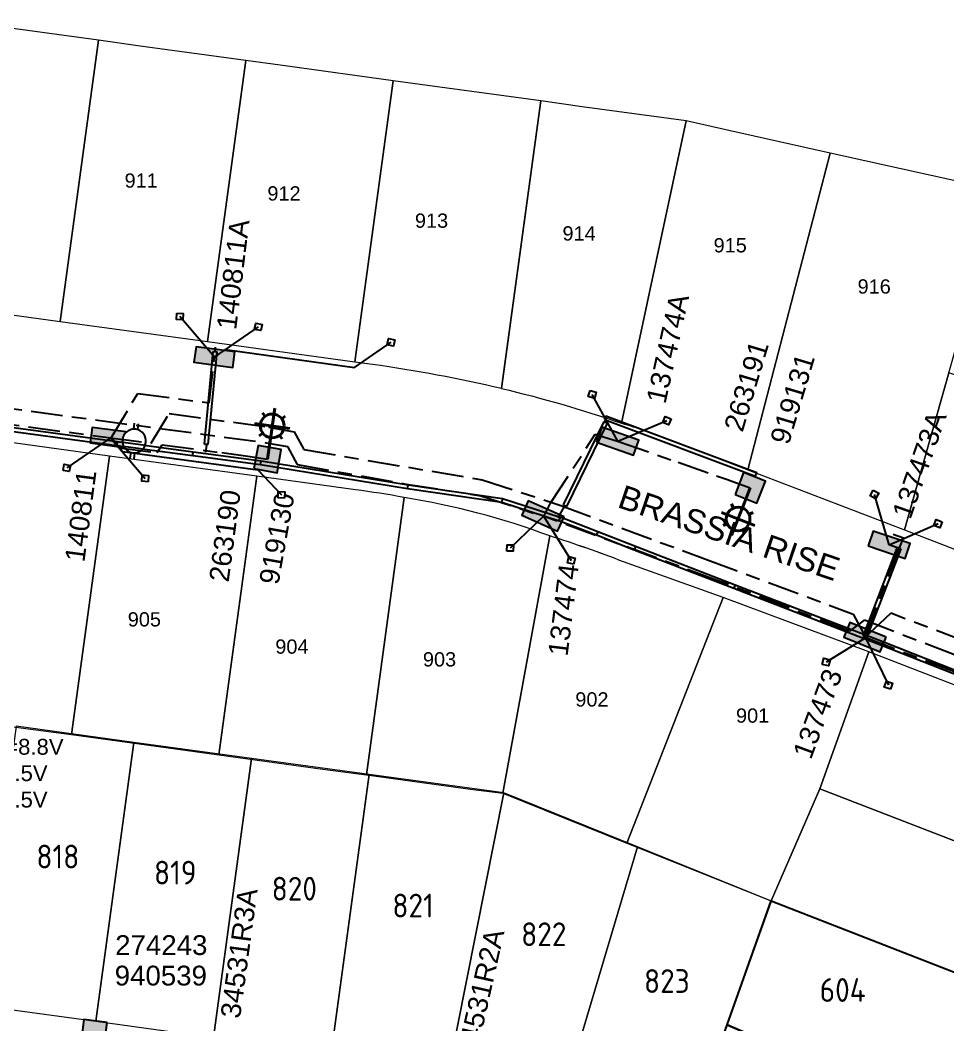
# Model space of a CAD drawing. Header units: metres. Extents: x 281839 to 283900, y 6133059 to 6135046.
# Drawn here: x 282150.3 to 282267.5, y 6134510.9 to 6134637.8 of the extents above; entities that cross this region are included whole.
import ezdxf
from ezdxf.enums import TextEntityAlignment as Align

# ---------------------------------------------------------------- set-up
doc = ezdxf.new("R2010")
doc.units = ezdxf.units.M
doc.linetypes.add('Cable Exist UG', pattern=[8.2, 4, -1.2, 1.8, -1.2])
for name, color, linetype in [('_User Stage 6 Site Plan', 7, 'Continuous'), ('_User Stage 8 Columns', 7, 'Continuous'), ('_User Stage 8 Lanterns', 7, 'Continuous'), ('_User Stage 8 Lots', 7, 'Continuous'), ('_User Stage 8 Pillars', 7, 'Continuous'), ('Duct_SP_EXT', 7, 'Continuous'), ('Equip_LV_EXT', 7, 'Continuous'), ('Equip_SP_SL_EXT', 7, 'Continuous'), ('Mains_LV_EXT', 7, 'Continuous'), ('Mains_LV_SL_EXT', 7, 'Continuous'), ('Notes_LV_MISC', 7, 'Continuous'), ('Notes_SP_MISC', 7, 'Continuous'), ('Services_SP_EXT', 7, 'Continuous'), ('SupportsUG_SP_LV_EXT', 7, 'Continuous'), ('SupportsUG_SP_LV_SL_EXT', 7, 'Continuous'), ('Trench_SP_EXT', 7, 'Continuous')]:
    doc.layers.add(name, color=color, linetype=linetype)
doc.layers.add('Cadastre Developer_SP_EXT', color=9, linetype='Continuous', lineweight=5)
doc.layers.add('Cadastre Land Parcels_SP_EXT', color=9, linetype='Continuous', lineweight=5)
doc.styles.add('COLUMN_LABEL', font='arial.ttf')
doc.styles.add('iecARIAL', font='arial.ttf', dxfattribs={"height": 2})
doc.styles.add('LotNum', font='isocp.shx', dxfattribs={"height": 1.8})
doc.styles.add('POLE_LABEL', font='arial.ttf')
doc.styles.get("Standard").update_dxf_attribs({"font": 'arial.ttf'})
doc.linetypes.add('Cable New UG', pattern='A,7,-0.25,["x",Standard,S=2,R=0,X=0.2,Y=-0.8],-2.1', length=9.35)

# ---------------------------------------------------------------- blocks, each defined once
blk = doc.blocks.new('COLUMN_EXT')
blk.add_hatch(color=256).paths.add_polyline_path([(-1.49, 1.48), (-1.49, -1.49), (1.48, -1.49), (1.48, 1.48)])
blk.add_lwpolyline([(-1.49, -1.49), (1.48, -1.49), (1.48, 1.48), (-1.49, 1.48)], close=True)
for tag, height, style, flags, p in [('ASSET_NUM', 2.5, 'COLUMN_LABEL', 8, (2, 2)), ('STRUCTURE_PLANT_NUMBER', 0.2, 'POLE_LABEL', 9, (1.81, 0.03)), ('STREET_CODE', 0.2, 'COLUMN_LABEL', 9, (1.81, -0.2))]:
    blk.add_attdef(tag, text='', height=height, dxfattribs=dict(style=style, flags=flags)).set_placement(p, align=Align.MIDDLE_LEFT)
at = {"flags": 9}
for tag, p in [('COLUMN_TYPE', (1.81, -0.4)), ('OWNED_BY', (1.81, -0.6)), ('STATE', (1.81, -0.8)), ('USAGE', (1.81, -1)), ('LEGEND', (1.81, -1.2)), ('STREETNAME', (1.81, -1.6)), ('SUBURB', (1.81, -1.8)), ('LOCATION', (1.81, -1.4)), ('NOTES', (1.81, -2))]:
    blk.add_attdef(tag, text='', height=0.2, dxfattribs=at).set_placement(p, align=Align.MIDDLE_LEFT)
at = {"flags": 1}
blk.add_attdef('Z', (1.81, -2.35), '', height=0.2, dxfattribs=at)
blk = doc.blocks.new('PILLAR_EXT')
blk.add_hatch(color=256).paths.add_polyline_path([(-2.475, 0.99), (-2.475, -0.99), (2.475, -0.99), (2.475, 0.99)])
blk.add_lwpolyline([(-2.475, -0.99), (2.475, -0.99), (2.475, 0.99), (-2.475, 0.99)], close=True)
at = {"style": 'iecARIAL', "flags": 8}
blk.add_attdef('ASSET_NUM', (1.5, 3.5), '', height=2.5, dxfattribs=at)
for tag, p, flags in [('OWNED_BY', (0, -0.2), 9), ('STATE', (0, -0.4), 9), ('SUPPORT_TYPE', (0, -0.6), 9), ('USAGE', (0, -0.8), 9), ('LEGEND', (0, -1), 9), ('LOCATION', (0, -1.2), 9), ('NOTES', (0, -1.4), 9), ('STREETNAME', (0, -1.8), 9), ('SUBURB', (0, -2), 1), ('PARENT', (0, -1.6), 9)]:
    blk.add_attdef(tag, p, '', height=0.2, dxfattribs=dict(flags=flags))
blk = doc.blocks.new('SL_LANTERN_EXT')
at = {"lineweight": 40}
for p, q in [((0, 1.97), (0, 6.47)), ((-1.46, 5.68), (-1.06, 5.28)), ((1.46, 5.68), (1.06, 5.28)), ((-2.25, 4.22), (2.25, 4.22)), ((-1.46, 2.76), (-1.06, 3.16)), ((0, 0), (0, 2.72)), ((1.46, 2.76), (1.06, 3.16))]:
    blk.add_line(p, q, dxfattribs=at)
blk.add_circle((0, 4.22), 1.5, dxfattribs=at)
at = {"style": 'iecARIAL', "flags": 8}
blk.add_attdef('ASSET_NUM', (1.5, 1.5), '', height=2.5, dxfattribs=at)
for tag, p, height, flags in [('CONSTRUCTED_VOLTAGE', (0.98, -0.65), 0.2, 9), ('CONTROL_TYPE', (0.98, -0.85), 0.2, 9), ('LANTERN_PURPOSE', (0.98, -1.05), 0.2, 9), ('LANTERN_TYPE', (0.98, -1.25), 0.2, 9), ('NO_PHASES', (0.98, -1.45), 0.2, 9), ('LNUMBER', (2.18, -3.25), 2.5, 8), ('OPERATING_VOLTAGE', (0.98, -1.65), 0.2, 9), ('ORIENTATION', (0.98, -1.85), 0.2, 9), ('OWNED_BY', (0.98, -2.05), 0.2, 9), ('STATE', (0.98, -2.25), 0.2, 9), ('USAGE', (0.98, -2.45), 0.2, 9), ('CEXIST', (0.98, -2.65), 0.2, 9), ('CNEW', (0.98, -2.85), 0.2, 9), ('CNUMBER', (0.98, -3.05), 0.2, 9), ('CREMOVE', (0.98, -3.25), 0.2, 9), ('CREPLACE', (0.98, -3.45), 0.2, 9), ('LKINGHEIGHT', (0.98, -3.65), 0.2, 9), ('LBRACKET', (0.98, -3.85), 0.2, 9), ('LBRACKETVOCAB', (0.98, -4.05), 0.2, 9), ('LCATEGORY', (0.98, -4.25), 0.2, 9), ('LCHARGE1', (0.98, -4.45), 0.2, 9), ('LCHARGE1PERCENT', (0.98, -4.65), 0.2, 9), ('LCHARGE2', (0.98, -4.85), 0.2, 9), ('LCHARGE2PERCENT', (0.98, -5.05), 0.2, 9), ('LCHARGE3', (0.98, -5.25), 0.2, 9), ('LCHARGE3PERCENT', (0.98, -5.45), 0.2, 9), ('LEXIST', (0.98, -5.65), 0.2, 9), ('LLAMP', (0.98, -5.85), 0.2, 9), ('LLAMPVOCAB', (0.98, -6.05), 0.2, 9), ('LMAST', (0.98, -6.25), 0.2, 9), ('LMASTVOCAB', (0.98, -6.45), 0.2, 9), ('LNEW', (0.98, -6.65), 0.2, 9), ('LANTNUMBER', (0.98, -6.85), 0.2, 9), ('LOUTREACH', (0.98, -7.25), 0.2, 9), ('LOUTREACHVOCAB', (0.98, -7.45), 0.2, 9), ('LRATECODE', (0.98, -7.65), 0.2, 9), ('LREMOVE', (0.98, -7.85), 0.2, 9), ('LREPLACE', (0.98, -8.05), 0.2, 9), ('LTYPE', (0.98, -8.25), 0.2, 9), ('LTYPEVOCAB', (0.98, -8.45), 0.2, 9), ('LEGEND', (0.98, -8.65), 0.2, 9), ('LOCATION', (0.98, -8.85), 0.2, 9), ('NOTES', (0.98, -9.05), 0.2, 9), ('STREETNAME', (0.98, -9.25), 0.2, 9), ('SUBURB', (0.98, -9.45), 0.2, 1)]:
    blk.add_attdef(tag, p, '', height=height, dxfattribs=dict(flags=flags))
blk = doc.blocks.new('CCP_EXT')
at = {"flags": 9}
for tag, p in [('STATE', (0, -1.8)), ('LEGEND', (0, -1.4)), ('LIFE_SUPPORT', (0, -1.6)), ('NOTES', (0, -2))]:
    blk.add_attdef(tag, text='', height=0.2, dxfattribs=at).set_placement(p, align=Align.MIDDLE_LEFT)
blk.add_wipeout([(0, 0.57), (0.57, 0), (0, -0.57), (-0.57, 0)])
blk.add_lwpolyline([(-0.57, 0), (0, 0.57), (0.57, 0), (0, -0.57), (-0.57, 0)])
at = {"flags": 1}
blk.add_attdef('Z', (0, 0), '', height=0.2, dxfattribs=at)
at = {"flags": 9}
for tag, p in [('CCP_TYPE', (0, 0)), ('CONSTRUCTED_VOLTAGE', (0, -0.2)), ('OPERATING_VOLTAGE', (0, -0.6)), ('ORIENTATION', (0, -0.8)), ('OWNED_BY', (0, -1)), ('NO_PHASES', (0, -0.4)), ('USAGE', (0, -1.2))]:
    blk.add_attdef(tag, text='', height=0.2, dxfattribs=at).set_placement(p, align=Align.MIDDLE_LEFT)
blk = doc.blocks.new('LV_UG_LINKS_OPEN_EXT')
for p, q in [((-0.25, 1.47), (-0.25, 2.22)), ((0.25, 1.47), (0.25, 2.22)), ((-0.25, -1.47), (-0.25, -2.22)), ((0.25, -1.47), (0.25, -2.22))]:
    blk.add_line(p, q)
at = {"flags": 9}
for tag, p in [('ACTUAL_STATUS', (0, 0)), ('CONSTRUCTED_VOLTAGE', (0, -0.2)), ('OPERATING_VOLTAGE', (0, -0.6)), ('ORIENTATION', (0, -0.8)), ('STATE', (0, -1)), ('SWITCH_TYPE', (0, -1.2)), ('NO_PHASES', (0, -0.4)), ('USAGE', (0, -1.4)), ('NOTES', (0, -1.6))]:
    blk.add_attdef(tag, text='', height=0.2, dxfattribs=at).set_placement(p, align=Align.MIDDLE_LEFT)
at = {"flags": 1}
blk.add_attdef('Z', (0, 0), '', height=0.2, dxfattribs=at)
blk.add_wipeout([(-0.25, 1.47), (-0.43, 1.43), (-0.61, 1.36), (-0.77, 1.28), (-0.93, 1.17), (-1.07, 1.05), (-1.19, 0.9), (-1.29, 0.75), (-1.38, 0.58), (-1.44, 0.4), (-1.48, 0.22), (-1.49, 0.03), (-1.49, -0.16), (-1.45, -0.34), (-1.4, -0.52), (-1.32, -0.69), (-1.23, -0.85), (-1.11, -1), (-0.98, -1.13), (-0.83, -1.24), (-0.66, -1.34), (-0.49, -1.41), (-0.31, -1.46), (-0.13, -1.49), (0.06, -1.49), (0.25, -1.47), (0.43, -1.43), (0.61, -1.36), (0.77, -1.28), (0.93, -1.17), (1.07, -1.05), (1.19, -0.9), (1.29, -0.75), (1.38, -0.58), (1.44, -0.4), (1.48, -0.22), (1.49, -0.03), (1.49, 0.16), (1.45, 0.34), (1.4, 0.52), (1.32, 0.69), (1.23, 0.85), (1.11, 1), (0.98, 1.13), (0.83, 1.24), (0.66, 1.34), (0.49, 1.41), (0.31, 1.46), (0.13, 1.49), (-0.06, 1.49)])
blk.add_lwpolyline([(0, -1.49, 1), (0, 1.49, 1)], format="xyb", close=True)
blk = doc.blocks.new('*U127')
blk.add_hatch(color=256).paths.add_polyline_path([(-2.475, 3), (-2.475, 1.02), (2.475, 1.02), (2.475, 3)])
blk.add_lwpolyline([(-2.475, 1.02), (2.475, 1.02), (2.475, 3), (-2.475, 3)], close=True)
at = {"style": 'iecARIAL', "flags": 8}
blk.add_attdef('ASSET_NUM', (1.5, 3.5), '', height=2.5, dxfattribs=at)
for tag, p, flags in [('OWNED_BY', (0, -0.2), 9), ('STATE', (0, -0.4), 9), ('SUPPORT_TYPE', (0, -0.6), 9), ('USAGE', (0, -0.8), 9), ('LEGEND', (0, -1), 9), ('LOCATION', (0, -1.2), 9), ('NOTES', (0, -1.4), 9), ('STREETNAME', (0, -1.8), 9), ('SUBURB', (0, -2), 1), ('PARENT', (0, -1.6), 9)]:
    blk.add_attdef(tag, p, '', height=0.2, dxfattribs=dict(flags=flags))

msp = doc.modelspace()

# ---------------------------------------------------------------- linework, layer by layer
at = {"layer": '_User Stage 6 Site Plan', "flags": 128}
for points in [[(282283.46, 6134511.68, -0.026294), (282276.2, 6134495.05), (282276.2, 6134495.05), (282239.6, 6134510.95), (282245.15, 6134526.59)], [(282276.2, 6134495.05, -0.024613), (282267.87, 6134480.27), (282267.87, 6134480.27), (282261.56, 6134479.1), (282261.56, 6134479.1, 0.048018), (282233.83, 6134494.69), (282233.83, 6134494.69), (282239.6, 6134510.95)]]:
    msp.add_lwpolyline(points, format="xyb", close=True, dxfattribs=at)
at = {"layer": '_User Stage 8 Lots', "lineweight": 0, "flags": 128}
for points in [[(282164.66, 6134546.61), (282149.8, 6134548.64), (282144.99, 6134513.42), (282159.85, 6134511.39)], [(282179.52, 6134544.58), (282164.66, 6134546.61), (282159.85, 6134511.39), (282174.72, 6134509.36)]]:
    msp.add_lwpolyline(points, close=True, dxfattribs=at)
for points in [[(282194.39, 6134542.55), (282179.52, 6134544.58), (282174.72, 6134509.36), (282185.25, 6134507.92, -0.006573), (282189.58, 6134507.37)], [(282211.37, 6134540.23), (282194.39, 6134542.55), (282189.58, 6134507.37, -0.022601), (282204.32, 6134504.61)], [(282228.29, 6134533.4), (282211.37, 6134540.23), (282204.32, 6134504.61, -0.02219), (282218.5, 6134500.61)], [(282245.22, 6134526.57), (282228.29, 6134533.4), (282218.5, 6134500.61, -0.024764), (282233.83, 6134494.69)]]:
    msp.add_lwpolyline(points, format="xyb", close=True, dxfattribs=at)
at = {"layer": 'Cadastre Developer_SP_EXT', "linetype": 'Continuous'}
msp.add_lwpolyline([(282141.55, 6134637.8), (282136.7, 6134602.3), (282155.32, 6134599.75), (282160.17, 6134635.25), (282146.84, 6134637.08), (282141.55, 6134637.8)], close=True, dxfattribs=at)
at = {"layer": 'Cadastre Land Parcels_SP_EXT', "linetype": 'Continuous'}
for points in [[(282298.33, 6134563.66), (282302.51, 6134579.1), (282303.15, 6134581.46), (282267.62, 6134593.25), (282262.01, 6134573.43), (282293.58, 6134561.24), (282298.33, 6134563.66)], [(282288.45, 6134527.18), (282292.03, 6134540.42), (282289.36, 6134545.71), (282257.49, 6134558.04), (282251.31, 6134540.76), (282288.26, 6134526.47), (282288.45, 6134527.18)], [(282283.85, 6134512.72), (282284.23, 6134513.77), (282284.6, 6134514.81), (282284.97, 6134515.86), (282285.33, 6134516.91), (282285.68, 6134517.97), (282286.03, 6134519.02), (282286.37, 6134520.08), (282286.7, 6134521.14), (282287.02, 6134522.2), (282287.34, 6134523.27), (282287.65, 6134524.33), (282287.96, 6134525.4), (282288.26, 6134526.47), (282251.31, 6134540.76), (282245.15, 6134526.59), (282283.46, 6134511.68), (282283.85, 6134512.72)]]:
    msp.add_lwpolyline(points, close=True, dxfattribs=at)
at = {"layer": 'Duct_SP_EXT'}
for p, q in [((282173.58, 6134584.27), (282174.68, 6134595.97)), ((282174.05, 6134584.23), (282175.16, 6134595.93)), ((282174.68, 6134595.97), (282174.92, 6134595.95)), ((282175.16, 6134595.93), (282174.92, 6134595.95)), ((282224.03, 6134587.12), (282218.89, 6134576.59)), ((282224.46, 6134586.91), (282219.32, 6134576.38)), ((282224.03, 6134587.12), (282224.25, 6134587.01)), ((282224.1, 6134587.37), (282224.18, 6134587.6)), ((282224.27, 6134587.82), (282224.18, 6134587.6)), ((282224.46, 6134586.91), (282224.25, 6134587.01)), ((282173.58, 6134584.27), (282173.81, 6134584.25)), ((282174.05, 6134584.23), (282173.81, 6134584.25)), ((282172.08, 6134582.84), (282172.11, 6134583.07)), ((282172.08, 6134582.84), (282172.11, 6134583.07)), ((282172.08, 6134582.84), (282180.67, 6134581.69)), ((282172.14, 6134583.31), (282172.11, 6134583.07)), ((282172.14, 6134583.31), (282172.11, 6134583.07)), ((282172.14, 6134583.31), (282180.73, 6134582.16)), ((282180.66, 6134581.69), (282180.7, 6134581.93)), ((282180.67, 6134581.69), (282180.7, 6134581.93)), ((282180.73, 6134582.16), (282180.7, 6134581.93)), ((282180.74, 6134582.16), (282180.7, 6134581.93)), ((282243.2, 6134580.23), (282243.28, 6134580.45)), ((282243.36, 6134580.68), (282243.28, 6134580.45)), ((282199.31, 6134579.14), (282199.27, 6134578.9)), ((282199.31, 6134579.14), (282211.24, 6134577.39)), ((282199.24, 6134578.66), (282199.27, 6134578.9)), ((282199.24, 6134578.66), (282211.13, 6134576.92)), ((282211.13, 6134576.92), (282211.18, 6134577.16)), ((282211.13, 6134576.92), (282218.36, 6134574.57)), ((282211.24, 6134577.39), (282211.18, 6134577.16)), ((282211.24, 6134577.39), (282218.5, 6134575.03)), ((282218.89, 6134576.59), (282219.1, 6134576.49)), ((282219.32, 6134576.38), (282219.1, 6134576.49)), ((282218.34, 6134574.58), (282218.43, 6134574.8)), ((282223.11, 6134572.76), (282218.34, 6134574.58)), ((282218.36, 6134574.57), (282218.43, 6134574.8)), ((282218.52, 6134575.03), (282218.43, 6134574.8)), ((282218.5, 6134575.03), (282218.43, 6134574.8)), ((282223.28, 6134573.2), (282218.52, 6134575.03)), ((282223.11, 6134572.76), (282223.19, 6134572.98)), ((282227.84, 6134570.87), (282223.11, 6134572.76)), ((282223.28, 6134573.2), (282223.19, 6134572.98)), ((282228.02, 6134571.32), (282223.28, 6134573.2)), ((282227.84, 6134570.87), (282227.93, 6134571.09)), ((282227.85, 6134570.87), (282227.84, 6134570.87)), ((282227.85, 6134570.87), (282227.93, 6134571.09)), ((282240.46, 6134566.02), (282227.85, 6134570.87)), ((282228.02, 6134571.32), (282227.93, 6134571.09)), ((282228.02, 6134571.32), (282227.93, 6134571.09)), ((282240.63, 6134566.47), (282228.02, 6134571.32)), ((282228.02, 6134571.32), (282228.02, 6134571.32)), ((282256.8, 6134559.96), (282261.14, 6134571.24)), ((282257.24, 6134559.79), (282261.59, 6134571.06)), ((282261.14, 6134571.24), (282261.36, 6134571.15)), ((282261.59, 6134571.06), (282261.36, 6134571.15)), ((282240.63, 6134566.47), (282240.54, 6134566.24)), ((282240.63, 6134566.47), (282240.54, 6134566.24)), ((282259.29, 6134559.29), (282240.63, 6134566.47)), ((282240.63, 6134566.47), (282240.63, 6134566.47)), ((282240.46, 6134566.02), (282240.54, 6134566.24)), ((282240.46, 6134566.02), (282240.54, 6134566.24)), ((282259.12, 6134558.84), (282240.46, 6134566.02)), ((282240.46, 6134566.02), (282240.46, 6134566.02)), ((282256.8, 6134559.96), (282257.02, 6134559.88)), ((282257.24, 6134559.79), (282257.02, 6134559.88)), ((282259.11, 6134558.84), (282259.2, 6134559.06)), ((282259.12, 6134558.84), (282259.2, 6134559.06)), ((282259.29, 6134559.29), (282259.2, 6134559.06)), ((282259.29, 6134559.29), (282259.2, 6134559.06))]:
    msp.add_line(p, q, dxfattribs=at)
at = {"layer": 'Mains_LV_EXT', "linetype": 'Cable Exist UG'}
for points in [[(282068.51, 6134597.51), (282071.46, 6134601.15), (282091.56, 6134598.48), (282092.53, 6134596.36), (282140.95, 6134589.85), (282143.21, 6134587.53), (282161.75, 6134585.06)], [(282216.46, 6134575.13), (282217.34, 6134576.88), (282222.94, 6134585.53), (282224, 6134585.2), (282225.86, 6134584.61)], [(282257.02, 6134559.88), (282261.32, 6134571.08), (282261.32, 6134571.08), (282260.07, 6134571.56)]]:
    msp.add_lwpolyline(points, dxfattribs=at)
at = {"layer": 'Mains_LV_SL_EXT', "linetype": 'Cable Exist UG'}
msp.add_lwpolyline([(282225.89, 6134584.6), (282233.41, 6134581.97), (282238.27, 6134580.27), (282239.64, 6134579.79), (282240.32, 6134579.55), (282242.53, 6134578.74)], dxfattribs=at)
at = {"layer": 'Trench_SP_EXT', "linetype": 'Cable Exist UG'}
for points in [[(282174.91, 6134595.83), (282174.97, 6134596.5)], [(282224.2, 6134587.08), (282224.33, 6134587.51)], [(282173.75, 6134583.25), (282173.86, 6134584.15)], [(282218.27, 6134574.95), (282219.1, 6134576.49)], [(282261.36, 6134571.15), (282261.87, 6134572.37), (282261.87, 6134572.37), (282260.57, 6134572.87)], [(282257.11, 6134560.12), (282257.02, 6134559.88)]]:
    msp.add_lwpolyline(points, dxfattribs=at)

# ---------------------------------------------------------------- block references
at = {"layer": '_User Stage 8 Columns'}
ref = msp.add_blockref('COLUMN_EXT', (282159.61, 6134509.94), dxfattribs=dict(at, rotation=172.357))
ref.add_attrib('ASSET_NUM', '940539', dxfattribs={"layer": '0', "height": 2.5, "style": 'COLUMN_LABEL'}).set_placement((282162.23, 6134517.16), align=Align.MIDDLE_LEFT)
at = {"layer": '_User Stage 8 Lanterns'}
ref = msp.add_blockref('SL_LANTERN_EXT', (282159.61, 6134509.94), dxfattribs=dict(at, rotation=172.357))
ref.add_attrib('ASSET_NUM', '274243', (282162.29, 6134519.76), dxfattribs={"layer": '0', "height": 2.5, "style": 'iecARIAL'})
at = {"layer": '_User Stage 8 Pillars'}
ref = msp.add_blockref('*U127', (282174.67, 6134509.39), dxfattribs=dict(at, rotation=172.0141864516013))
ref.add_attrib('ASSET_NUM', '34531R3A', (282178.06, 6134511.65), dxfattribs={"layer": '0', "height": 2.5, "rotation": 82.223, "style": 'iecARIAL'})
ref = msp.add_blockref('*U127', (282204.28, 6134504.63), dxfattribs=dict(at, rotation=167.079))
ref.add_attrib('ASSET_NUM', '34531R2A', (282207.85, 6134506.6), dxfattribs={"layer": '0', "height": 2.5, "rotation": 77.2878, "style": 'iecARIAL'})
at = {"layer": 'Equip_SP_SL_EXT'}
ref = msp.add_blockref('SL_LANTERN_EXT', (282242.53, 6134578.74), dxfattribs=dict(at, rotation=158.568526147214))
ref.add_attrib('ASSET_NUM', '263191', dxfattribs={"layer": '0', "height": 2.5, "rotation": 73.2867, "style": 'iecARIAL'}).set_placement((282240.35, 6134586.02), align=Align.MIDDLE_LEFT)
ref = msp.add_blockref('SL_LANTERN_EXT', (282181.55, 6134582.38), dxfattribs=dict(at, rotation=352.0131490616643))
ref.add_attrib('ASSET_NUM', '263190', dxfattribs={"layer": '0', "height": 2.5, "rotation": 82.3943, "style": 'iecARIAL'}).set_placement((282176.92, 6134578.46), align=Align.MIDDLE_RIGHT)
at = {"layer": 'Services_SP_EXT'}
for p, rotation in [((282170.46, 6134600.37), 310.4519805275985), ((282197.14, 6134597.12), 214.7186066660408), ((282166.08, 6134579.94), 130.394318276526), ((282212.19, 6134571.14), 43.68247375638313)]:
    msp.add_blockref('CCP_EXT', p, dxfattribs=dict(at, rotation=rotation))
at = {"layer": 'SupportsUG_SP_LV_EXT'}
ref = msp.add_blockref('PILLAR_EXT', (282174.83, 6134595.26), dxfattribs=dict(at, rotation=172.4520162899811))
ref.add_attrib('ASSET_NUM', '140811A', dxfattribs={"layer": '0', "height": 2.5, "rotation": 83.0063, "style": 'iecARIAL'}).set_placement((282176.33, 6134598.76), align=Align.MIDDLE_LEFT)
ref = msp.add_blockref('PILLAR_EXT', (282225.78, 6134584.64), dxfattribs=dict(at, rotation=340.7132399642323))
ref.add_attrib('ASSET_NUM', '137474A', dxfattribs={"layer": '0', "height": 2.5, "rotation": 77.572, "style": 'iecARIAL'}).set_placement((282230.58, 6134589.51), align=Align.MIDDLE_LEFT)
ref = msp.add_blockref('PILLAR_EXT', (282260.07, 6134571.56), dxfattribs=dict(at, rotation=341.3822213372875))
ref.add_attrib('ASSET_NUM', '137473A', dxfattribs={"layer": '0', "height": 2.5, "rotation": 70.7358, "style": 'iecARIAL'}).set_placement((282261.57, 6134575.06), align=Align.MIDDLE_LEFT)
ref = msp.add_blockref('PILLAR_EXT', (282161.72, 6134585.06), dxfattribs=dict(at, rotation=172.3943182283982))
ref.add_attrib('ASSET_NUM', '140811', dxfattribs={"layer": '0', "height": 2.5, "rotation": 82.3943, "style": 'iecARIAL'}).set_placement((282158.7, 6134580.99), align=Align.MIDDLE_RIGHT)
ref = msp.add_blockref('PILLAR_EXT', (282216.33, 6134575.18), dxfattribs=dict(at, rotation=155.7705932860753))
ref.add_attrib('ASSET_NUM', '137474', dxfattribs={"layer": '0', "height": 2.5, "rotation": 82.9764, "style": 'iecARIAL'}).set_placement((282219.62, 6134569.12), align=Align.MIDDLE_RIGHT)
ref = msp.add_blockref('PILLAR_EXT', (282257.02, 6134559.88), dxfattribs=dict(at, rotation=158.0282692311363))
ref.add_attrib('ASSET_NUM', '137473', dxfattribs={"layer": '0', "height": 2.5, "rotation": 69.7813, "style": 'iecARIAL'}).set_placement((282253.04, 6134555.7), align=Align.MIDDLE_RIGHT)
at = {"layer": 'SupportsUG_SP_LV_SL_EXT'}
ref = msp.add_blockref('COLUMN_EXT', (282242.53, 6134578.74), dxfattribs=dict(at, rotation=338.5685261390639))
ref.add_attrib('ASSET_NUM', '919131', dxfattribs={"layer": '0', "height": 2.5, "rotation": 73.2867, "style": 'COLUMN_LABEL'}).set_placement((282244.98, 6134584.77), align=Align.TOP_LEFT)
ref = msp.add_blockref('COLUMN_EXT', (282181.55, 6134582.38), dxfattribs=dict(at, rotation=349.7956697137238))
ref.add_attrib('ASSET_NUM', '919130', dxfattribs={"layer": '0', "height": 2.5, "rotation": 79.7957, "style": 'COLUMN_LABEL'}).set_placement((282182.51, 6134578.31), align=Align.TOP_RIGHT)

# ---------------------------------------------------------------- texts
at = {"layer": '_User Stage 6 Site Plan', "style": 'LotNum'}
msp.add_text('604', height=3, dxfattribs=at).set_placement((282251.29, 6134513.84))
at = {"layer": '_User Stage 8 Lots', "lineweight": 0, "style": 'LotNum'}
for s, p in [('818', (282152.34, 6134530.69)), ('819', (282167.2, 6134528.66)), ('820', (282182.06, 6134526.63)), ('821', (282197.31, 6134524.5)), ('822', (282213.58, 6134520.88)), ('823', (282229.1, 6134514.97))]:
    msp.add_text(s, height=3, dxfattribs=at).set_placement(p)
at = {"layer": 'Cadastre Developer_SP_EXT'}
for s, p in [('911', (282163.48, 6134616.64)), ('912', (282181.52, 6134615.02)), ('913', (282200.16, 6134611.58)), ('914', (282218.8, 6134609.97)), ('915', (282237.89, 6134608.47)), ('916', (282256.08, 6134603.27)), ('905', (282163.88, 6134561.24)), ('904', (282182.52, 6134557.8)), ('903', (282201.17, 6134556.19)), ('902', (282220.42, 6134551.13)), ('901', (282240.72, 6134549.09))]:
    msp.add_text(s, height=1.8, dxfattribs=at).set_placement(p)
at = {"layer": 'Notes_LV_MISC', "linetype": 'Cable New UG', "lineweight": 0, "insert": (282142.96, 6134547.05), "char_height": 2, "attachment_point": 1, "style": 'iecARIAL'}
msp.add_mtext_dynamic_manual_height_columns('VD2=8.8V\\PE1=9.5V\\PE4=6.5V', width=17.9714, gutter_width=10, heights=[12.21], dxfattribs=at)
at = {"layer": 'Notes_SP_MISC'}
msp.add_text('BRASSIA RISE', height=3, rotation=341.1592, dxfattribs=at).set_placement((282225.59, 6134576.34))

# ---------------------------------------------------------------- next in the draw order: linework, layer by layer
at = {"layer": 'Cadastre Developer_SP_EXT', "linetype": 'Continuous'}
msp.add_lwpolyline([(282160.17, 6134635.25), (282155.32, 6134599.75), (282173.95, 6134597.21), (282178.8, 6134632.69), (282165.45, 6134634.52), (282160.17, 6134635.25)], close=True, dxfattribs=at)
for points in [[(282216.05, 6134627.59), (282202.68, 6134629.42), (282197.42, 6134630.14), (282192.58, 6134594.66), (282194.8, 6134594.36), (282194.8, 6134594.36, -0.024141), (282211.09, 6134591.31)], [(282217.2, 6134572.67, 0.04934), (282198.81, 6134577.53), (282198.81, 6134577.53), (282194.03, 6134542.49), (282207.17, 6134540.69), (282211.26, 6134540.18)]]:
    msp.add_lwpolyline(points, format="xyb", close=True, dxfattribs=at)
at = {"layer": 'Services_SP_EXT'}
for points in [[(282174.83, 6134595.26), (282170.46, 6134600.37)], [(282174.83, 6134595.26), (282176.23, 6134596.22), (282192.53, 6134593.92), (282197.14, 6134597.12)], [(282216.39, 6134575.15), (282212.19, 6134571.14)]]:
    msp.add_lwpolyline(points, dxfattribs=at)

# ---------------------------------------------------------------- next in the draw order: block references
for p, rotation in [((282180.38, 6134599.06), 214.4519804769975), ((282222.55, 6134590.54), 298.7134968586784), ((282231.99, 6134587.23), 202.7134969011034), ((282156.17, 6134581.26), 34.39431823607529), ((282183.29, 6134577.85), 132.9666842700632), ((282258.2, 6134577.89), 286.4980731212395), ((282266.25, 6134574.23), 203.3822216404185), ((282219.9, 6134569.58), 121.8022821687935), ((282252.11, 6134556.75), 31.51895827627705), ((282259.97, 6134553.83), 116.0282694490424)]:
    msp.add_blockref('CCP_EXT', p, dxfattribs=dict(at, rotation=rotation))

# ---------------------------------------------------------------- next in the draw order: linework, layer by layer
at = {"layer": 'Cadastre Developer_SP_EXT', "linetype": 'Continuous'}
for points in [[(282192.58, 6134594.66), (282197.42, 6134630.14), (282184.07, 6134631.97), (282178.8, 6134632.69), (282173.95, 6134597.21), (282192.58, 6134594.66)], [(282274.13, 6134616.25), (282252.63, 6134621.02), (282242.23, 6134581), (282262.01, 6134573.43), (282267.62, 6134593.25), (282274.13, 6134616.25)], [(282161.58, 6134582.75), (282142.95, 6134585.29), (282138.15, 6134550.12), (282151.29, 6134548.33), (282156.77, 6134547.58), (282161.58, 6134582.75)], [(282180.2, 6134580.21), (282161.58, 6134582.75), (282156.77, 6134547.58), (282169.91, 6134545.78), (282175.4, 6134545.03), (282180.2, 6134580.21)], [(282257.49, 6134558.04), (282239.09, 6134564.89), (282226.92, 6134533.9), (282245.15, 6134526.59), (282251.31, 6134540.76), (282257.49, 6134558.04)], [(282257.49, 6134558.04), (282239.09, 6134564.89), (282226.92, 6134533.9), (282245.15, 6134526.59), (282251.31, 6134540.76), (282257.49, 6134558.04)]]:
    msp.add_lwpolyline(points, close=True, dxfattribs=at)
for points in [[(282234.43, 6134625.07), (282221.3, 6134626.87), (282216.05, 6134627.59), (282211.09, 6134591.3), (282211.09, 6134591.3, -0.024653), (282226.27, 6134586.9)], [(282252.63, 6134621.02), (282239.82, 6134623.87), (282234.43, 6134625.07), (282226.27, 6134586.9), (282226.27, 6134586.9, -0.027652), (282232.09, 6134584.9), (282232.09, 6134584.9), (282242.23, 6134581)], [(282198.81, 6134577.53, 0.010434), (282192.63, 6134578.51), (282192.63, 6134578.51), (282180.2, 6134580.21), (282175.4, 6134545.03), (282188.54, 6134543.24), (282194.03, 6134542.49)], [(282239.09, 6134564.89), (282226.51, 6134569.41), (282226.51, 6134569.41, 0.014967), (282217.2, 6134572.67), (282217.2, 6134572.67), (282211.26, 6134540.18), (282226.92, 6134533.9)], [(282239.09, 6134564.89), (282226.51, 6134569.41), (282226.51, 6134569.41, 0.01645), (282217.2, 6134572.67), (282217.2, 6134572.67), (282211.26, 6134540.18), (282226.92, 6134533.9)]]:
    msp.add_lwpolyline(points, format="xyb", close=True, dxfattribs=at)
at = {"layer": 'Duct_SP_EXT'}
for p, q in [((282224.1, 6134587.37), (282243.2, 6134580.23)), ((282224.27, 6134587.82), (282243.36, 6134580.68)), ((282180.66, 6134581.69), (282199.24, 6134578.66)), ((282180.74, 6134582.16), (282199.31, 6134579.14)), ((282291.35, 6134546.11), (282259.11, 6134558.84)), ((282291.53, 6134546.55), (282259.29, 6134559.29))]:
    msp.add_line(p, q, dxfattribs=at)
at = {"layer": 'Mains_LV_EXT', "linetype": 'Cable Exist UG'}
for points in [[(282302.01, 6134523.98), (282298.55, 6134526.51), (282298.55, 6134526.51), (282302.81, 6134542.41), (282303.12, 6134543.56), (282292.61, 6134546.39), (282291.31, 6134548.86), (282291.31, 6134548.86), (282256.92, 6134562.03), (282255.07, 6134560.63), (282255.07, 6134560.63), (282238.36, 6134567.06), (282216.33, 6134575.18)], [(282311.5, 6134558.9), (282307.38, 6134558.97), (282307.38, 6134558.97), (282303.63, 6134545.53), (282293.97, 6134548.08), (282293.97, 6134548.08), (282292.73, 6134550.46), (282260.29, 6134562.92), (282257.02, 6134559.88)]]:
    msp.add_lwpolyline(points, dxfattribs=at)
at = {"layer": 'Mains_LV_SL_EXT', "linetype": 'Cable Exist UG'}
msp.add_lwpolyline([(282257.02, 6134559.88), (282289.78, 6134547.28), (282293.9, 6134540), (282293.86, 6134539.85), (282293.86, 6134539.85), (282293.7, 6134539.25)], dxfattribs=at)
at = {"layer": 'Services_SP_EXT'}
for points in [[(282174.83, 6134595.26), (282180.38, 6134599.06)], [(282225.78, 6134584.64), (282222.55, 6134590.54)], [(282225.78, 6134584.64), (282231.99, 6134587.23)], [(282161.72, 6134585.06), (282156.17, 6134581.26)], [(282260.07, 6134571.56), (282258.2, 6134577.89)], [(282216.46, 6134575.13), (282219.9, 6134569.58)], [(282260.07, 6134571.56), (282266.25, 6134574.23)], [(282257.17, 6134559.85), (282252.11, 6134556.75)], [(282257.02, 6134559.88), (282259.97, 6134553.83)]]:
    msp.add_lwpolyline(points, dxfattribs=at)

# ---------------------------------------------------------------- next in the draw order: block references
at = {"layer": 'Equip_LV_EXT', "rotation": 172.3943182283982}
msp.add_blockref('LV_UG_LINKS_OPEN_EXT', (282164.69, 6134584.66), dxfattribs=at)

# ---------------------------------------------------------------- next in the draw order: linework, layer by layer
at = {"layer": 'Duct_SP_EXT'}
for p, q in [((282116.65, 6134590.72), (282162.56, 6134584.59)), ((282116.58, 6134590.25), (282162.5, 6134584.11)), ((282162.5, 6134584.11), (282162.53, 6134584.35)), ((282162.5, 6134584.11), (282162.53, 6134584.35)), ((282162.5, 6134584.11), (282172.08, 6134582.84)), ((282162.56, 6134584.59), (282162.53, 6134584.35)), ((282162.56, 6134584.59), (282162.53, 6134584.35)), ((282162.56, 6134584.59), (282172.14, 6134583.31))]:
    msp.add_line(p, q, dxfattribs=at)
at = {"layer": 'Mains_LV_EXT', "linetype": 'Cable Exist UG'}
for points in [[(282161.78, 6134585.05), (282165.14, 6134590.66), (282174.16, 6134589.47), (282174.83, 6134595.26)], [(282105.97, 6134592.51), (282140.89, 6134587.84), (282143.54, 6134589.51), (282181.36, 6134584.44), (282184.06, 6134583.95), (282185.29, 6134581.7), (282199.07, 6134579.22), (282208.48, 6134577.75), (282216.39, 6134575.15)], [(282161.64, 6134585.07), (282166.82, 6134584.38), (282169.11, 6134588.11), (282181.66, 6134586.42), (282184.92, 6134585.83), (282186.13, 6134583.58), (282208.65, 6134579.75), (282218.6, 6134576.53), (282237.13, 6134569.64), (282255.52, 6134562.8), (282257.08, 6134559.88)]]:
    msp.add_lwpolyline(points, dxfattribs=at)
at = {"layer": 'Mains_LV_SL_EXT', "linetype": 'Cable Exist UG'}
msp.add_lwpolyline([(282161.75, 6134585.06), (282162.81, 6134583.78), (282167.6, 6134583.19), (282168.24, 6134584.19), (282175.76, 6134583.19), (282179.06, 6134582.75), (282181.55, 6134582.38)], dxfattribs=at)
at = {"layer": 'Services_SP_EXT'}
for points in [[(282161.72, 6134585.06), (282166.08, 6134579.94)], [(282161.88, 6134585.04), (282163.2, 6134583.33), (282180.33, 6134581.03), (282183.29, 6134577.85)]]:
    msp.add_lwpolyline(points, dxfattribs=at)

doc.saveas('drawing.dxf')
